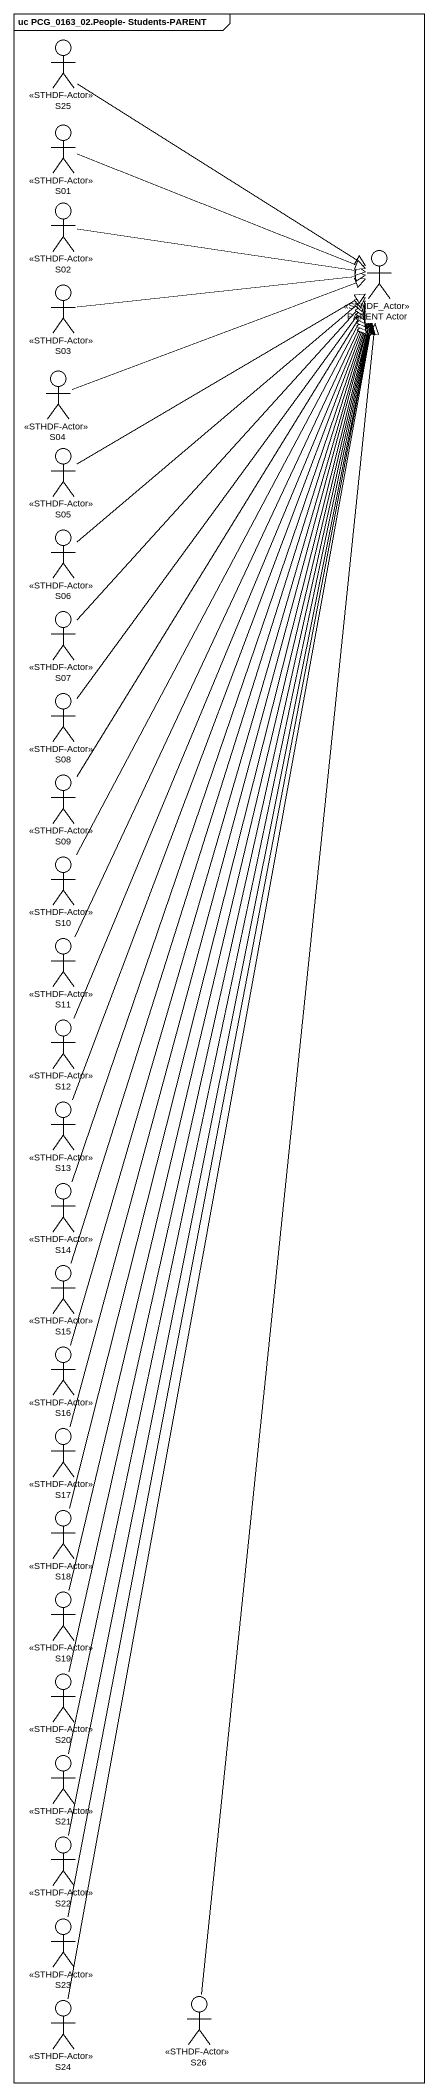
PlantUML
@startuml
mainframe uc PCG_0163_02.People- Students-PARENT
actor S25 <<STHDF-Actor>>
actor S01 <<STHDF-Actor>>
actor S02 <<STHDF-Actor>>
actor "PARENT Actor" as PARENT_Actor <<STHDF_Actor>>
actor S03 <<STHDF-Actor>>
actor S04 <<STHDF-Actor>>
actor S05 <<STHDF-Actor>>
actor S06 <<STHDF-Actor>>
actor S07 <<STHDF-Actor>>
actor S08 <<STHDF-Actor>>
actor S09 <<STHDF-Actor>>
actor S10 <<STHDF-Actor>>
actor S11 <<STHDF-Actor>>
actor S12 <<STHDF-Actor>>
actor S13 <<STHDF-Actor>>
actor S14 <<STHDF-Actor>>
actor S15 <<STHDF-Actor>>
actor S16 <<STHDF-Actor>>
actor S17 <<STHDF-Actor>>
actor S18 <<STHDF-Actor>>
actor S19 <<STHDF-Actor>>
actor S20 <<STHDF-Actor>>
actor S21 <<STHDF-Actor>>
actor S22 <<STHDF-Actor>>
actor S23 <<STHDF-Actor>>
actor S24 <<STHDF-Actor>>
actor S26 <<STHDF-Actor>>
S25 --|> PARENT_Actor
S01 -right-|> PARENT_Actor
S02 -right-|> PARENT_Actor
S03 -right-|> PARENT_Actor
S04 -right-|> PARENT_Actor
S05 -up-|> PARENT_Actor
S06 -up-|> PARENT_Actor
S07 -up-|> PARENT_Actor
S08 -up-|> PARENT_Actor
S09 -up-|> PARENT_Actor
S10 -up-|> PARENT_Actor
S11 -up-|> PARENT_Actor
S12 -up-|> PARENT_Actor
S13 -up-|> PARENT_Actor
S14 -up-|> PARENT_Actor
S15 -up-|> PARENT_Actor
S16 -up-|> PARENT_Actor
S17 -up-|> PARENT_Actor
S18 -up-|> PARENT_Actor
S19 -up-|> PARENT_Actor
S20 -up-|> PARENT_Actor
S21 -up-|> PARENT_Actor
S22 -up-|> PARENT_Actor
S23 -up-|> PARENT_Actor
S24 -up-|> PARENT_Actor
S26 -up-|> PARENT_Actor
@enduml
